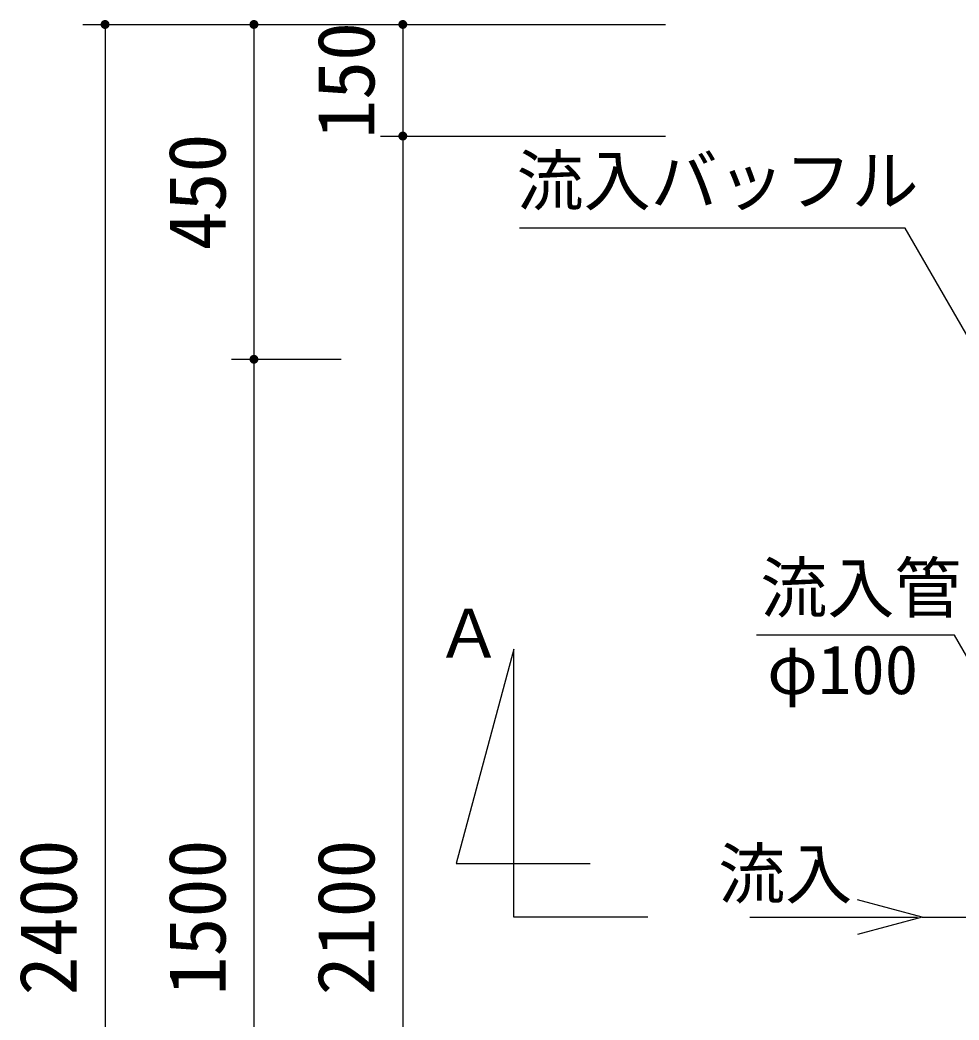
# Model space of a CAD drawing. Units: millimetres, scale not verified. Extents: x -8910 to 8910, y -6308 to 6308.
# Drawn here: x -7402 to -6140, y 653 to 1997 of the extents above; entities that cross this region are included whole.
import ezdxf
from ezdxf.enums import TextEntityAlignment as Align

# ---------------------------------------------------------------- set-up
doc = ezdxf.new("R2010")
doc.units = ezdxf.units.MM
doc.header["$LTSCALE"] = 30
doc.linetypes.add('CHAIN1', pattern=[8, 5, -1, 1, -1])
for name, color, linetype, lineweight in [('0-1_製作', 5, 'Continuous', 25), ('0-2_空気管', 3, 'Continuous', 25), ('0-4_寸法', 92, 'Continuous', 25), ('0-D_文字', 7, 'Continuous', 25)]:
    doc.layers.add(name, color=color, linetype=linetype, lineweight=lineweight)
doc.styles.add('ＭＳ ゴシック', font='')
doc.styles.get('ＭＳ ゴシック').set_extended_font_data('MS Gothic')

msp = doc.modelspace()

# ---------------------------------------------------------------- linework, layer by layer
at = {"layer": '0-1_製作', "color": 2}
for p, q in [((-7317.32, 1990.88), (-6534.26, 1990.88)), ((-7287.32, 1990.88), (-7287.32, -409.12)), ((-6917.32, 1990.88), (-6534.26, 1990.88)), ((-6887.32, 1990.88), (-6887.32, 1840.88)), ((-6917.32, 1840.88), (-6534.26, 1840.88)), ((-6887.32, 1840.88), (-6887.32, -259.12))]:
    msp.add_line(p, q, dxfattribs=at)
at = {"layer": '0-1_製作'}
for points in [[(-7292.39, 1994.1), (-7293.32, 1990.88), (-7293.31, 1991.26)], [(-7292.39, 1994.1), (-7287.32, 1990.88), (-7293.32, 1990.88)], [(-7287.32, 1990.88), (-7293.27, 1990.13), (-7293.32, 1990.88)], [(-7292.39, 1994.1), (-7293.31, 1991.26), (-7292.75, 1993.43)], [(-7292.75, 1993.43), (-7293.31, 1991.26), (-7293.21, 1992)], [(-7287.32, 1990.88), (-7293.13, 1989.39), (-7293.27, 1990.13)], [(-7292.75, 1993.43), (-7293.21, 1992), (-7293.03, 1992.73)], [(-7287.32, 1990.88), (-7292.9, 1988.67), (-7293.13, 1989.39)], [(-7287.32, 1990.88), (-7292.58, 1987.99), (-7292.9, 1988.67)], [(-7287.32, 1990.88), (-7292.17, 1987.35), (-7292.58, 1987.99)], [(-7291.94, 1994.7), (-7287.32, 1990.88), (-7292.39, 1994.1)], [(-7287.32, 1990.88), (-7291.69, 1986.77), (-7292.17, 1987.35)], [(-7291.43, 1995.25), (-7287.32, 1990.88), (-7291.94, 1994.7)], [(-7287.32, 1990.88), (-7291.14, 1986.26), (-7291.69, 1986.77)], [(-7290.85, 1995.73), (-7287.32, 1990.88), (-7291.43, 1995.25)], [(-7287.32, 1990.88), (-7290.54, 1985.81), (-7291.14, 1986.26)], [(-7290.21, 1996.14), (-7287.32, 1990.88), (-7290.85, 1995.73)], [(-7287.32, 1990.88), (-7289.88, 1985.45), (-7290.54, 1985.81)], [(-7289.53, 1996.46), (-7287.32, 1990.88), (-7290.21, 1996.14)], [(-7287.32, 1990.88), (-7289.17, 1985.17), (-7289.88, 1985.45)], [(-7288.81, 1996.69), (-7287.32, 1990.88), (-7289.53, 1996.46)], [(-7287.32, 1990.88), (-7288.44, 1984.99), (-7289.17, 1985.17)], [(-7288.07, 1996.83), (-7287.32, 1990.88), (-7288.81, 1996.69)], [(-7287.32, 1984.88), (-7288.44, 1984.99), (-7287.32, 1990.88)], [(-7287.32, 1996.88), (-7287.32, 1990.88), (-7288.07, 1996.83)], [(-7286.94, 1996.87), (-7287.32, 1990.88), (-7287.32, 1996.88)], [(-7286.2, 1996.77), (-7287.32, 1990.88), (-7286.94, 1996.87)], [(-7285.47, 1996.59), (-7287.32, 1990.88), (-7286.2, 1996.77)], [(-7285.47, 1996.59), (-7281.32, 1990.88), (-7287.32, 1990.88)], [(-7281.32, 1990.88), (-7287.32, 1984.88), (-7287.32, 1990.88)], [(-7281.32, 1990.88), (-7286.57, 1984.93), (-7287.32, 1984.88)], [(-7281.32, 1990.88), (-7285.83, 1985.07), (-7286.57, 1984.93)], [(-7281.32, 1990.88), (-7285.11, 1985.3), (-7285.83, 1985.07)], [(-7284.77, 1996.31), (-7281.32, 1990.88), (-7285.47, 1996.59)], [(-7281.32, 1990.88), (-7284.43, 1985.62), (-7285.11, 1985.3)], [(-7284.11, 1995.95), (-7281.32, 1990.88), (-7284.77, 1996.31)], [(-7281.32, 1990.88), (-7283.79, 1986.03), (-7284.43, 1985.62)], [(-7283.5, 1995.5), (-7281.32, 1990.88), (-7284.11, 1995.95)], [(-7281.32, 1990.88), (-7283.21, 1986.51), (-7283.79, 1986.03)], [(-7282.95, 1994.99), (-7281.32, 1990.88), (-7283.5, 1995.5)], [(-7281.32, 1990.88), (-7282.7, 1987.06), (-7283.21, 1986.51)], [(-7282.47, 1994.41), (-7281.32, 1990.88), (-7282.95, 1994.99)], [(-7281.32, 1990.88), (-7282.25, 1987.67), (-7282.7, 1987.06)], [(-7282.06, 1993.77), (-7281.32, 1990.88), (-7282.47, 1994.41)], [(-7281.32, 1990.88), (-7281.89, 1988.33), (-7282.25, 1987.67)], [(-7281.74, 1993.09), (-7281.32, 1990.88), (-7282.06, 1993.77)], [(-7281.33, 1990.5), (-7281.89, 1988.33), (-7281.32, 1990.88)], [(-7281.43, 1989.76), (-7281.89, 1988.33), (-7281.33, 1990.5)], [(-7281.43, 1989.76), (-7281.61, 1989.03), (-7281.89, 1988.33)], [(-7281.51, 1992.37), (-7281.32, 1990.88), (-7281.74, 1993.09)], [(-7281.37, 1991.63), (-7281.32, 1990.88), (-7281.51, 1992.37)], [(-6892.39, 1994.1), (-6893.32, 1990.88), (-6893.31, 1991.26)], [(-6892.39, 1994.1), (-6887.32, 1990.88), (-6893.32, 1990.88)], [(-6887.32, 1990.88), (-6893.27, 1990.13), (-6893.32, 1990.88)], [(-6892.39, 1994.1), (-6893.31, 1991.26), (-6892.75, 1993.43)], [(-6892.75, 1993.43), (-6893.31, 1991.26), (-6893.21, 1992)], [(-6887.32, 1990.88), (-6893.13, 1989.39), (-6893.27, 1990.13)], [(-6892.75, 1993.43), (-6893.21, 1992), (-6893.03, 1992.73)], [(-6887.32, 1990.88), (-6892.9, 1988.67), (-6893.13, 1989.39)], [(-6887.32, 1990.88), (-6892.58, 1987.99), (-6892.9, 1988.67)], [(-6887.32, 1990.88), (-6892.17, 1987.35), (-6892.58, 1987.99)], [(-6891.94, 1994.7), (-6887.32, 1990.88), (-6892.39, 1994.1)], [(-6887.32, 1990.88), (-6891.69, 1986.77), (-6892.17, 1987.35)], [(-6891.43, 1995.25), (-6887.32, 1990.88), (-6891.94, 1994.7)], [(-6887.32, 1990.88), (-6891.14, 1986.26), (-6891.69, 1986.77)], [(-6890.85, 1995.73), (-6887.32, 1990.88), (-6891.43, 1995.25)], [(-6887.32, 1990.88), (-6890.54, 1985.81), (-6891.14, 1986.26)], [(-6890.21, 1996.14), (-6887.32, 1990.88), (-6890.85, 1995.73)], [(-6887.32, 1990.88), (-6889.88, 1985.45), (-6890.54, 1985.81)], [(-6889.53, 1996.46), (-6887.32, 1990.88), (-6890.21, 1996.14)], [(-6887.32, 1990.88), (-6889.17, 1985.17), (-6889.88, 1985.45)], [(-6888.81, 1996.69), (-6887.32, 1990.88), (-6889.53, 1996.46)], [(-6887.32, 1990.88), (-6888.44, 1984.99), (-6889.17, 1985.17)], [(-6888.07, 1996.83), (-6887.32, 1990.88), (-6888.81, 1996.69)], [(-6887.32, 1984.88), (-6888.44, 1984.99), (-6887.32, 1990.88)], [(-6887.32, 1996.88), (-6887.32, 1990.88), (-6888.07, 1996.83)], [(-6886.94, 1996.87), (-6887.32, 1990.88), (-6887.32, 1996.88)], [(-6886.2, 1996.77), (-6887.32, 1990.88), (-6886.94, 1996.87)], [(-6885.47, 1996.59), (-6887.32, 1990.88), (-6886.2, 1996.77)], [(-6885.47, 1996.59), (-6881.32, 1990.88), (-6887.32, 1990.88)], [(-6881.32, 1990.88), (-6887.32, 1984.88), (-6887.32, 1990.88)], [(-6881.32, 1990.88), (-6886.57, 1984.93), (-6887.32, 1984.88)], [(-6881.32, 1990.88), (-6885.83, 1985.07), (-6886.57, 1984.93)], [(-6881.32, 1990.88), (-6885.11, 1985.3), (-6885.83, 1985.07)], [(-6884.77, 1996.31), (-6881.32, 1990.88), (-6885.47, 1996.59)], [(-6881.32, 1990.88), (-6884.43, 1985.62), (-6885.11, 1985.3)], [(-6884.11, 1995.95), (-6881.32, 1990.88), (-6884.77, 1996.31)], [(-6881.32, 1990.88), (-6883.79, 1986.03), (-6884.43, 1985.62)], [(-6883.5, 1995.5), (-6881.32, 1990.88), (-6884.11, 1995.95)], [(-6881.32, 1990.88), (-6883.21, 1986.51), (-6883.79, 1986.03)], [(-6882.95, 1994.99), (-6881.32, 1990.88), (-6883.5, 1995.5)], [(-6881.32, 1990.88), (-6882.7, 1987.06), (-6883.21, 1986.51)], [(-6882.47, 1994.41), (-6881.32, 1990.88), (-6882.95, 1994.99)], [(-6881.32, 1990.88), (-6882.25, 1987.67), (-6882.7, 1987.06)], [(-6882.06, 1993.77), (-6881.32, 1990.88), (-6882.47, 1994.41)], [(-6881.32, 1990.88), (-6881.89, 1988.33), (-6882.25, 1987.67)], [(-6881.74, 1993.09), (-6881.32, 1990.88), (-6882.06, 1993.77)], [(-6881.33, 1990.5), (-6881.89, 1988.33), (-6881.32, 1990.88)], [(-6881.43, 1989.76), (-6881.89, 1988.33), (-6881.33, 1990.5)], [(-6881.43, 1989.76), (-6881.61, 1989.03), (-6881.89, 1988.33)], [(-6881.51, 1992.37), (-6881.32, 1990.88), (-6881.74, 1993.09)], [(-6881.37, 1991.63), (-6881.32, 1990.88), (-6881.51, 1992.37)], [(-7287.32, 1984.88), (-7287.7, 1984.89), (-7288.44, 1984.99)], [(-6887.32, 1984.88), (-6887.7, 1984.89), (-6888.44, 1984.99)], [(-6892.39, 1844.1), (-6893.32, 1840.88), (-6893.31, 1841.26)], [(-6892.39, 1844.1), (-6887.32, 1840.88), (-6893.32, 1840.88)], [(-6892.39, 1844.1), (-6893.31, 1841.26), (-6892.75, 1843.43)], [(-6892.75, 1843.43), (-6893.31, 1841.26), (-6893.21, 1842)], [(-6892.75, 1843.43), (-6893.21, 1842), (-6893.03, 1842.73)], [(-6891.94, 1844.7), (-6887.32, 1840.88), (-6892.39, 1844.1)], [(-6891.43, 1845.25), (-6887.32, 1840.88), (-6891.94, 1844.7)], [(-6890.85, 1845.73), (-6887.32, 1840.88), (-6891.43, 1845.25)], [(-6890.21, 1846.14), (-6887.32, 1840.88), (-6890.85, 1845.73)], [(-6889.53, 1846.46), (-6887.32, 1840.88), (-6890.21, 1846.14)], [(-6888.81, 1846.69), (-6887.32, 1840.88), (-6889.53, 1846.46)], [(-6888.07, 1846.83), (-6887.32, 1840.88), (-6888.81, 1846.69)], [(-6887.32, 1846.88), (-6887.32, 1840.88), (-6888.07, 1846.83)], [(-6886.94, 1846.87), (-6887.32, 1840.88), (-6887.32, 1846.88)], [(-6886.2, 1846.77), (-6887.32, 1840.88), (-6886.94, 1846.87)], [(-6885.47, 1846.59), (-6887.32, 1840.88), (-6886.2, 1846.77)], [(-6885.47, 1846.59), (-6881.32, 1840.88), (-6887.32, 1840.88)], [(-6884.77, 1846.31), (-6881.32, 1840.88), (-6885.47, 1846.59)], [(-6884.11, 1845.95), (-6881.32, 1840.88), (-6884.77, 1846.31)], [(-6883.5, 1845.5), (-6881.32, 1840.88), (-6884.11, 1845.95)], [(-6882.95, 1844.99), (-6881.32, 1840.88), (-6883.5, 1845.5)], [(-6882.47, 1844.41), (-6881.32, 1840.88), (-6882.95, 1844.99)], [(-6882.06, 1843.77), (-6881.32, 1840.88), (-6882.47, 1844.41)], [(-6881.74, 1843.09), (-6881.32, 1840.88), (-6882.06, 1843.77)], [(-6881.51, 1842.37), (-6881.32, 1840.88), (-6881.74, 1843.09)], [(-6881.37, 1841.63), (-6881.32, 1840.88), (-6881.51, 1842.37)], [(-6887.32, 1840.88), (-6893.27, 1840.13), (-6893.32, 1840.88)], [(-6887.32, 1840.88), (-6893.13, 1839.39), (-6893.27, 1840.13)], [(-6887.32, 1840.88), (-6892.9, 1838.67), (-6893.13, 1839.39)], [(-6887.32, 1840.88), (-6892.58, 1837.99), (-6892.9, 1838.67)], [(-6887.32, 1840.88), (-6892.17, 1837.35), (-6892.58, 1837.99)], [(-6887.32, 1840.88), (-6891.69, 1836.77), (-6892.17, 1837.35)], [(-6887.32, 1840.88), (-6891.14, 1836.26), (-6891.69, 1836.77)], [(-6887.32, 1840.88), (-6890.54, 1835.81), (-6891.14, 1836.26)], [(-6887.32, 1840.88), (-6889.88, 1835.45), (-6890.54, 1835.81)], [(-6887.32, 1840.88), (-6889.17, 1835.17), (-6889.88, 1835.45)], [(-6887.32, 1840.88), (-6888.44, 1834.99), (-6889.17, 1835.17)], [(-6887.32, 1834.88), (-6888.44, 1834.99), (-6887.32, 1840.88)], [(-6887.32, 1834.88), (-6887.7, 1834.89), (-6888.44, 1834.99)], [(-6881.32, 1840.88), (-6887.32, 1834.88), (-6887.32, 1840.88)], [(-6881.32, 1840.88), (-6886.57, 1834.93), (-6887.32, 1834.88)], [(-6881.32, 1840.88), (-6885.83, 1835.07), (-6886.57, 1834.93)], [(-6881.32, 1840.88), (-6885.11, 1835.3), (-6885.83, 1835.07)], [(-6881.32, 1840.88), (-6884.43, 1835.62), (-6885.11, 1835.3)], [(-6881.32, 1840.88), (-6883.79, 1836.03), (-6884.43, 1835.62)], [(-6881.32, 1840.88), (-6883.21, 1836.51), (-6883.79, 1836.03)], [(-6881.32, 1840.88), (-6882.7, 1837.06), (-6883.21, 1836.51)], [(-6881.32, 1840.88), (-6882.25, 1837.67), (-6882.7, 1837.06)], [(-6881.32, 1840.88), (-6881.89, 1838.33), (-6882.25, 1837.67)], [(-6881.33, 1840.5), (-6881.89, 1838.33), (-6881.32, 1840.88)], [(-6881.43, 1839.76), (-6881.89, 1838.33), (-6881.33, 1840.5)], [(-6881.43, 1839.76), (-6881.61, 1839.03), (-6881.89, 1838.33)]]:
    msp.add_solid(points, dxfattribs=at)
at = {"layer": '0-2_空気管', "color": 4}
for p, q in [((-6189.79, 790.88), (-6276.73, 814.18)), ((-6420.99, 790.88), (-6196.03, 790.88)), ((-6189.79, 790.88), (-6276.73, 767.59))]:
    msp.add_line(p, q, dxfattribs=at)
at = {"layer": '0-2_空気管', "linetype": 'CHAIN1'}
msp.add_line((-6189.79, 790.88), (-2630.34, 790.88), dxfattribs=at)
at = {"layer": '0-2_空気管'}
msp.add_lwpolyline([(-6558.41, 791.01), (-6738.41, 791.01), (-6738.41, 1151.01), (-6815.58, 863.01), (-6635.58, 863.01)], dxfattribs=at)
at = {"layer": '0-4_寸法', "color": 2}
for p, q in [((-7117.32, 1990.88), (-6887.32, 1990.88)), ((-7087.32, 1990.88), (-7087.32, 1540.88)), ((-7117.32, 1540.88), (-6970.06, 1540.88)), ((-7087.32, 1540.88), (-7087.32, 40.88))]:
    msp.add_line(p, q, dxfattribs=at)
at = {"layer": '0-4_寸法', "color": 5}
for points in [[(-7092.39, 1994.1), (-7093.32, 1990.88), (-7093.31, 1991.26)], [(-7092.39, 1994.1), (-7087.32, 1990.88), (-7093.32, 1990.88)], [(-7087.32, 1990.88), (-7093.27, 1990.13), (-7093.32, 1990.88)], [(-7092.39, 1994.1), (-7093.31, 1991.26), (-7092.75, 1993.43)], [(-7092.75, 1993.43), (-7093.31, 1991.26), (-7093.21, 1992)], [(-7087.32, 1990.88), (-7093.13, 1989.39), (-7093.27, 1990.13)], [(-7092.75, 1993.43), (-7093.21, 1992), (-7093.03, 1992.73)], [(-7087.32, 1990.88), (-7092.9, 1988.67), (-7093.13, 1989.39)], [(-7087.32, 1990.88), (-7092.58, 1987.99), (-7092.9, 1988.67)], [(-7087.32, 1990.88), (-7092.17, 1987.35), (-7092.58, 1987.99)], [(-7091.94, 1994.7), (-7087.32, 1990.88), (-7092.39, 1994.1)], [(-7087.32, 1990.88), (-7091.69, 1986.77), (-7092.17, 1987.35)], [(-7091.43, 1995.25), (-7087.32, 1990.88), (-7091.94, 1994.7)], [(-7087.32, 1990.88), (-7091.14, 1986.26), (-7091.69, 1986.77)], [(-7090.85, 1995.73), (-7087.32, 1990.88), (-7091.43, 1995.25)], [(-7087.32, 1990.88), (-7090.54, 1985.81), (-7091.14, 1986.26)], [(-7090.21, 1996.14), (-7087.32, 1990.88), (-7090.85, 1995.73)], [(-7087.32, 1990.88), (-7089.88, 1985.45), (-7090.54, 1985.81)], [(-7089.53, 1996.46), (-7087.32, 1990.88), (-7090.21, 1996.14)], [(-7087.32, 1990.88), (-7089.17, 1985.17), (-7089.88, 1985.45)], [(-7088.81, 1996.69), (-7087.32, 1990.88), (-7089.53, 1996.46)], [(-7087.32, 1990.88), (-7088.44, 1984.99), (-7089.17, 1985.17)], [(-7088.07, 1996.83), (-7087.32, 1990.88), (-7088.81, 1996.69)], [(-7087.32, 1984.88), (-7088.44, 1984.99), (-7087.32, 1990.88)], [(-7087.32, 1996.88), (-7087.32, 1990.88), (-7088.07, 1996.83)], [(-7086.94, 1996.87), (-7087.32, 1990.88), (-7087.32, 1996.88)], [(-7086.2, 1996.77), (-7087.32, 1990.88), (-7086.94, 1996.87)], [(-7085.47, 1996.59), (-7087.32, 1990.88), (-7086.2, 1996.77)], [(-7085.47, 1996.59), (-7081.32, 1990.88), (-7087.32, 1990.88)], [(-7081.32, 1990.88), (-7087.32, 1984.88), (-7087.32, 1990.88)], [(-7081.32, 1990.88), (-7086.57, 1984.93), (-7087.32, 1984.88)], [(-7081.32, 1990.88), (-7085.83, 1985.07), (-7086.57, 1984.93)], [(-7081.32, 1990.88), (-7085.11, 1985.3), (-7085.83, 1985.07)], [(-7084.77, 1996.31), (-7081.32, 1990.88), (-7085.47, 1996.59)], [(-7081.32, 1990.88), (-7084.43, 1985.62), (-7085.11, 1985.3)], [(-7084.11, 1995.95), (-7081.32, 1990.88), (-7084.77, 1996.31)], [(-7081.32, 1990.88), (-7083.79, 1986.03), (-7084.43, 1985.62)], [(-7083.5, 1995.5), (-7081.32, 1990.88), (-7084.11, 1995.95)], [(-7081.32, 1990.88), (-7083.21, 1986.51), (-7083.79, 1986.03)], [(-7082.95, 1994.99), (-7081.32, 1990.88), (-7083.5, 1995.5)], [(-7081.32, 1990.88), (-7082.7, 1987.06), (-7083.21, 1986.51)], [(-7082.47, 1994.41), (-7081.32, 1990.88), (-7082.95, 1994.99)], [(-7081.32, 1990.88), (-7082.25, 1987.67), (-7082.7, 1987.06)], [(-7082.06, 1993.77), (-7081.32, 1990.88), (-7082.47, 1994.41)], [(-7081.32, 1990.88), (-7081.89, 1988.33), (-7082.25, 1987.67)], [(-7081.74, 1993.09), (-7081.32, 1990.88), (-7082.06, 1993.77)], [(-7081.33, 1990.5), (-7081.89, 1988.33), (-7081.32, 1990.88)], [(-7081.43, 1989.76), (-7081.89, 1988.33), (-7081.33, 1990.5)], [(-7081.43, 1989.76), (-7081.61, 1989.03), (-7081.89, 1988.33)], [(-7081.51, 1992.37), (-7081.32, 1990.88), (-7081.74, 1993.09)], [(-7081.37, 1991.63), (-7081.32, 1990.88), (-7081.51, 1992.37)], [(-7087.32, 1984.88), (-7087.7, 1984.89), (-7088.44, 1984.99)], [(-7090.85, 1545.73), (-7087.32, 1540.88), (-7091.43, 1545.25)], [(-7090.21, 1546.14), (-7087.32, 1540.88), (-7090.85, 1545.73)], [(-7089.53, 1546.46), (-7087.32, 1540.88), (-7090.21, 1546.14)], [(-7088.81, 1546.69), (-7087.32, 1540.88), (-7089.53, 1546.46)], [(-7088.07, 1546.83), (-7087.32, 1540.88), (-7088.81, 1546.69)], [(-7087.32, 1546.88), (-7087.32, 1540.88), (-7088.07, 1546.83)], [(-7086.94, 1546.87), (-7087.32, 1540.88), (-7087.32, 1546.88)], [(-7086.2, 1546.77), (-7087.32, 1540.88), (-7086.94, 1546.87)], [(-7085.47, 1546.58), (-7087.32, 1540.88), (-7086.2, 1546.77)], [(-7085.47, 1546.58), (-7081.32, 1540.88), (-7087.32, 1540.88)], [(-7084.77, 1546.31), (-7081.32, 1540.88), (-7085.47, 1546.58)], [(-7084.11, 1545.94), (-7081.32, 1540.88), (-7084.77, 1546.31)], [(-7083.5, 1545.5), (-7081.32, 1540.88), (-7084.11, 1545.94)], [(-7092.75, 1543.43), (-7093.32, 1540.88), (-7093.31, 1541.25)], [(-7092.75, 1543.43), (-7087.32, 1540.88), (-7093.32, 1540.88)], [(-7087.32, 1540.88), (-7093.27, 1540.13), (-7093.32, 1540.88)], [(-7092.75, 1543.43), (-7093.31, 1541.25), (-7093.03, 1542.73)], [(-7093.03, 1542.73), (-7093.31, 1541.25), (-7093.21, 1542)], [(-7087.32, 1540.88), (-7093.13, 1539.39), (-7093.27, 1540.13)], [(-7087.32, 1540.88), (-7092.9, 1538.67), (-7093.13, 1539.39)], [(-7087.32, 1540.88), (-7092.58, 1537.99), (-7092.9, 1538.67)], [(-7092.39, 1544.09), (-7087.32, 1540.88), (-7092.75, 1543.43)], [(-7087.32, 1540.88), (-7092.17, 1537.35), (-7092.58, 1537.99)], [(-7091.94, 1544.7), (-7087.32, 1540.88), (-7092.39, 1544.09)], [(-7087.32, 1540.88), (-7091.69, 1536.77), (-7092.17, 1537.35)], [(-7091.43, 1545.25), (-7087.32, 1540.88), (-7091.94, 1544.7)], [(-7087.32, 1540.88), (-7091.14, 1536.26), (-7091.69, 1536.77)], [(-7087.32, 1540.88), (-7090.54, 1535.81), (-7091.14, 1536.26)], [(-7087.32, 1540.88), (-7089.88, 1535.45), (-7090.54, 1535.81)], [(-7087.32, 1540.88), (-7089.17, 1535.17), (-7089.88, 1535.45)], [(-7087.32, 1540.88), (-7088.44, 1534.98), (-7089.17, 1535.17)], [(-7087.32, 1534.88), (-7088.44, 1534.98), (-7087.32, 1540.88)], [(-7087.32, 1534.88), (-7087.7, 1534.89), (-7088.44, 1534.98)], [(-7081.32, 1540.88), (-7087.32, 1534.88), (-7087.32, 1540.88)], [(-7081.32, 1540.88), (-7086.57, 1534.93), (-7087.32, 1534.88)], [(-7081.32, 1540.88), (-7085.83, 1535.07), (-7086.57, 1534.93)], [(-7081.32, 1540.88), (-7085.11, 1535.3), (-7085.83, 1535.07)], [(-7081.32, 1540.88), (-7084.43, 1535.62), (-7085.11, 1535.3)], [(-7081.32, 1540.88), (-7083.79, 1536.02), (-7084.43, 1535.62)], [(-7081.32, 1540.88), (-7083.21, 1536.5), (-7083.79, 1536.02)], [(-7082.95, 1544.99), (-7081.32, 1540.88), (-7083.5, 1545.5)], [(-7081.32, 1540.88), (-7082.7, 1537.05), (-7083.21, 1536.5)], [(-7082.47, 1544.4), (-7081.32, 1540.88), (-7082.95, 1544.99)], [(-7081.32, 1540.88), (-7082.25, 1537.66), (-7082.7, 1537.05)], [(-7082.06, 1543.77), (-7081.32, 1540.88), (-7082.47, 1544.4)], [(-7081.32, 1540.88), (-7081.89, 1538.32), (-7082.25, 1537.66)], [(-7081.74, 1543.09), (-7081.32, 1540.88), (-7082.06, 1543.77)], [(-7081.32, 1540.88), (-7081.61, 1539.02), (-7081.89, 1538.32)], [(-7081.51, 1542.37), (-7081.32, 1540.88), (-7081.74, 1543.09)], [(-7081.33, 1540.5), (-7081.61, 1539.02), (-7081.32, 1540.88)], [(-7081.43, 1539.75), (-7081.61, 1539.02), (-7081.33, 1540.5)], [(-7081.37, 1541.63), (-7081.32, 1540.88), (-7081.51, 1542.37)]]:
    msp.add_solid(points, dxfattribs=at)
at = {"layer": '0-D_文字', "color": 3}
for points in [[(-5753.37, 922.15), (-6212.41, 1717.22), (-6730.41, 1717.22)], [(-5934.18, 802.88), (-6146.05, 1169.86), (-6412.05, 1169.86)]]:
    msp.add_lwpolyline(points, dxfattribs=at)

# ---------------------------------------------------------------- texts
at = {"layer": '0-1_製作', "color": 4, "style": 'ＭＳ ゴシック'}
for s, p in [('150', (-6902.32, 1837.13)), ('2400', (-7302.32, 685.88)), ('2100', (-6902.32, 685.88))]:
    msp.add_text(s, height=76.98, rotation=90, dxfattribs=at).set_placement(p, align=Align.BOTTOM_LEFT)
at = {"layer": '0-2_空気管', "color": 4, "style": 'ＭＳ ゴシック'}
for s, p in [('Ａ', (-6843.54, 1119.86)), ('流入', (-6463.62, 796.53))]:
    msp.add_text(s, height=65.98, dxfattribs=at).set_placement(p, align=Align.BOTTOM_LEFT)
at = {"layer": '0-4_寸法', "color": 4, "style": 'ＭＳ ゴシック'}
for s, p in [('450', (-7102.32, 1687.13)), ('1500', (-7102.32, 685.88))]:
    msp.add_text(s, height=76.98, rotation=90, dxfattribs=at).set_placement(p, align=Align.BOTTOM_LEFT)
at = {"layer": '0-D_文字', "color": 4, "style": 'ＭＳ ゴシック'}
for s, p in [('流入バッフル', (-6734.41, 1728.22)), ('流入管', (-6407.05, 1180.86)), ('φ100', (-6397.96, 1071.06))]:
    msp.add_text(s, height=65.98, dxfattribs=at).set_placement(p, align=Align.BOTTOM_LEFT)

doc.saveas('drawing.dxf')
